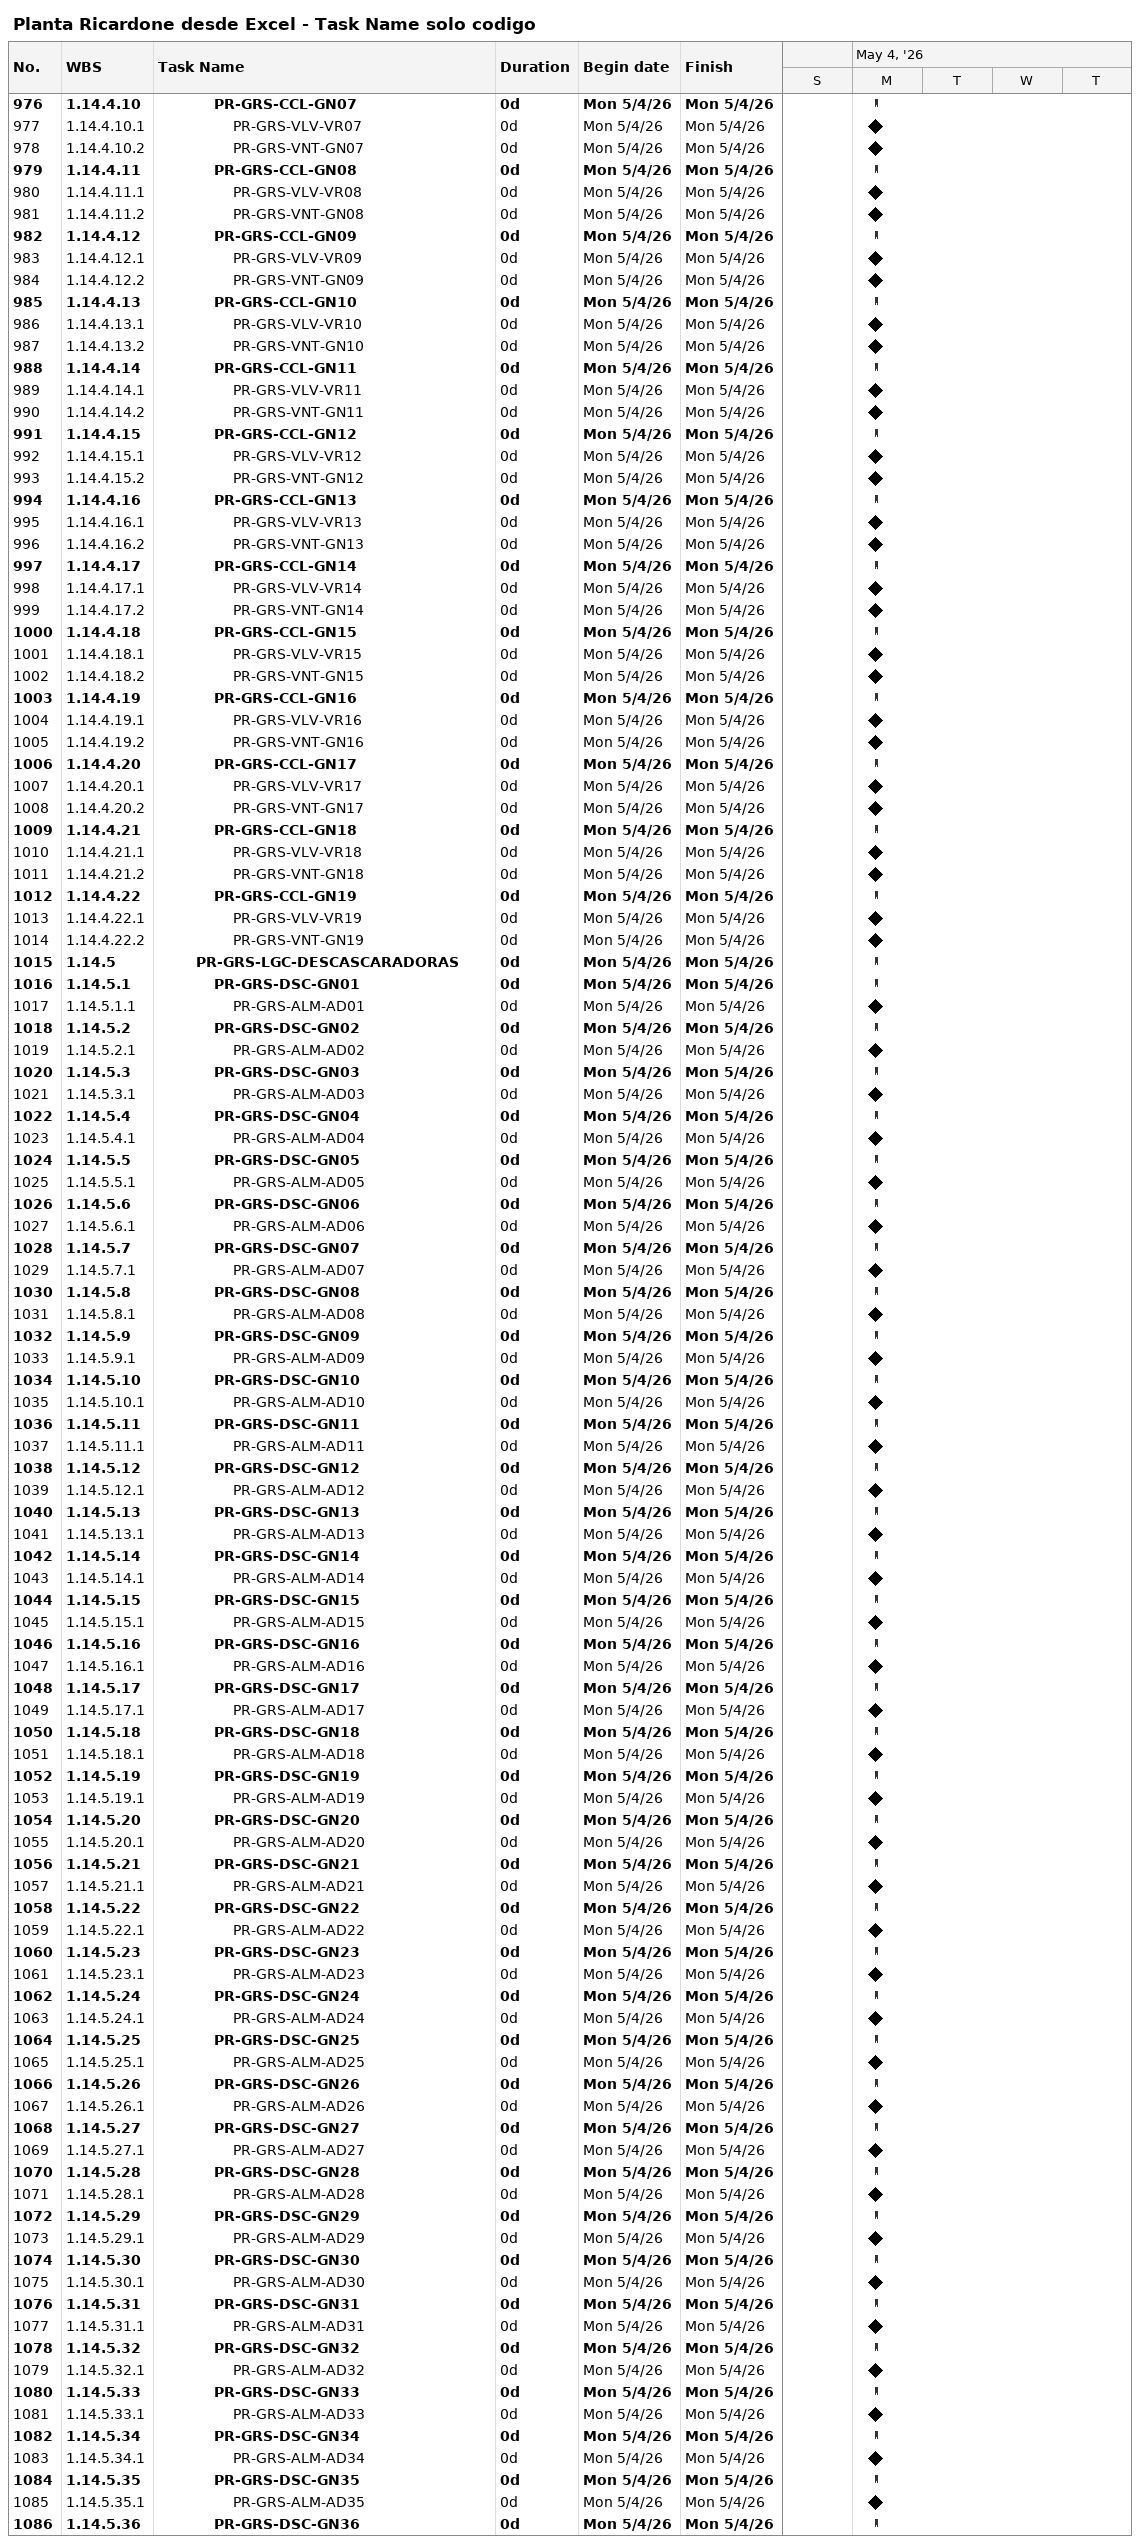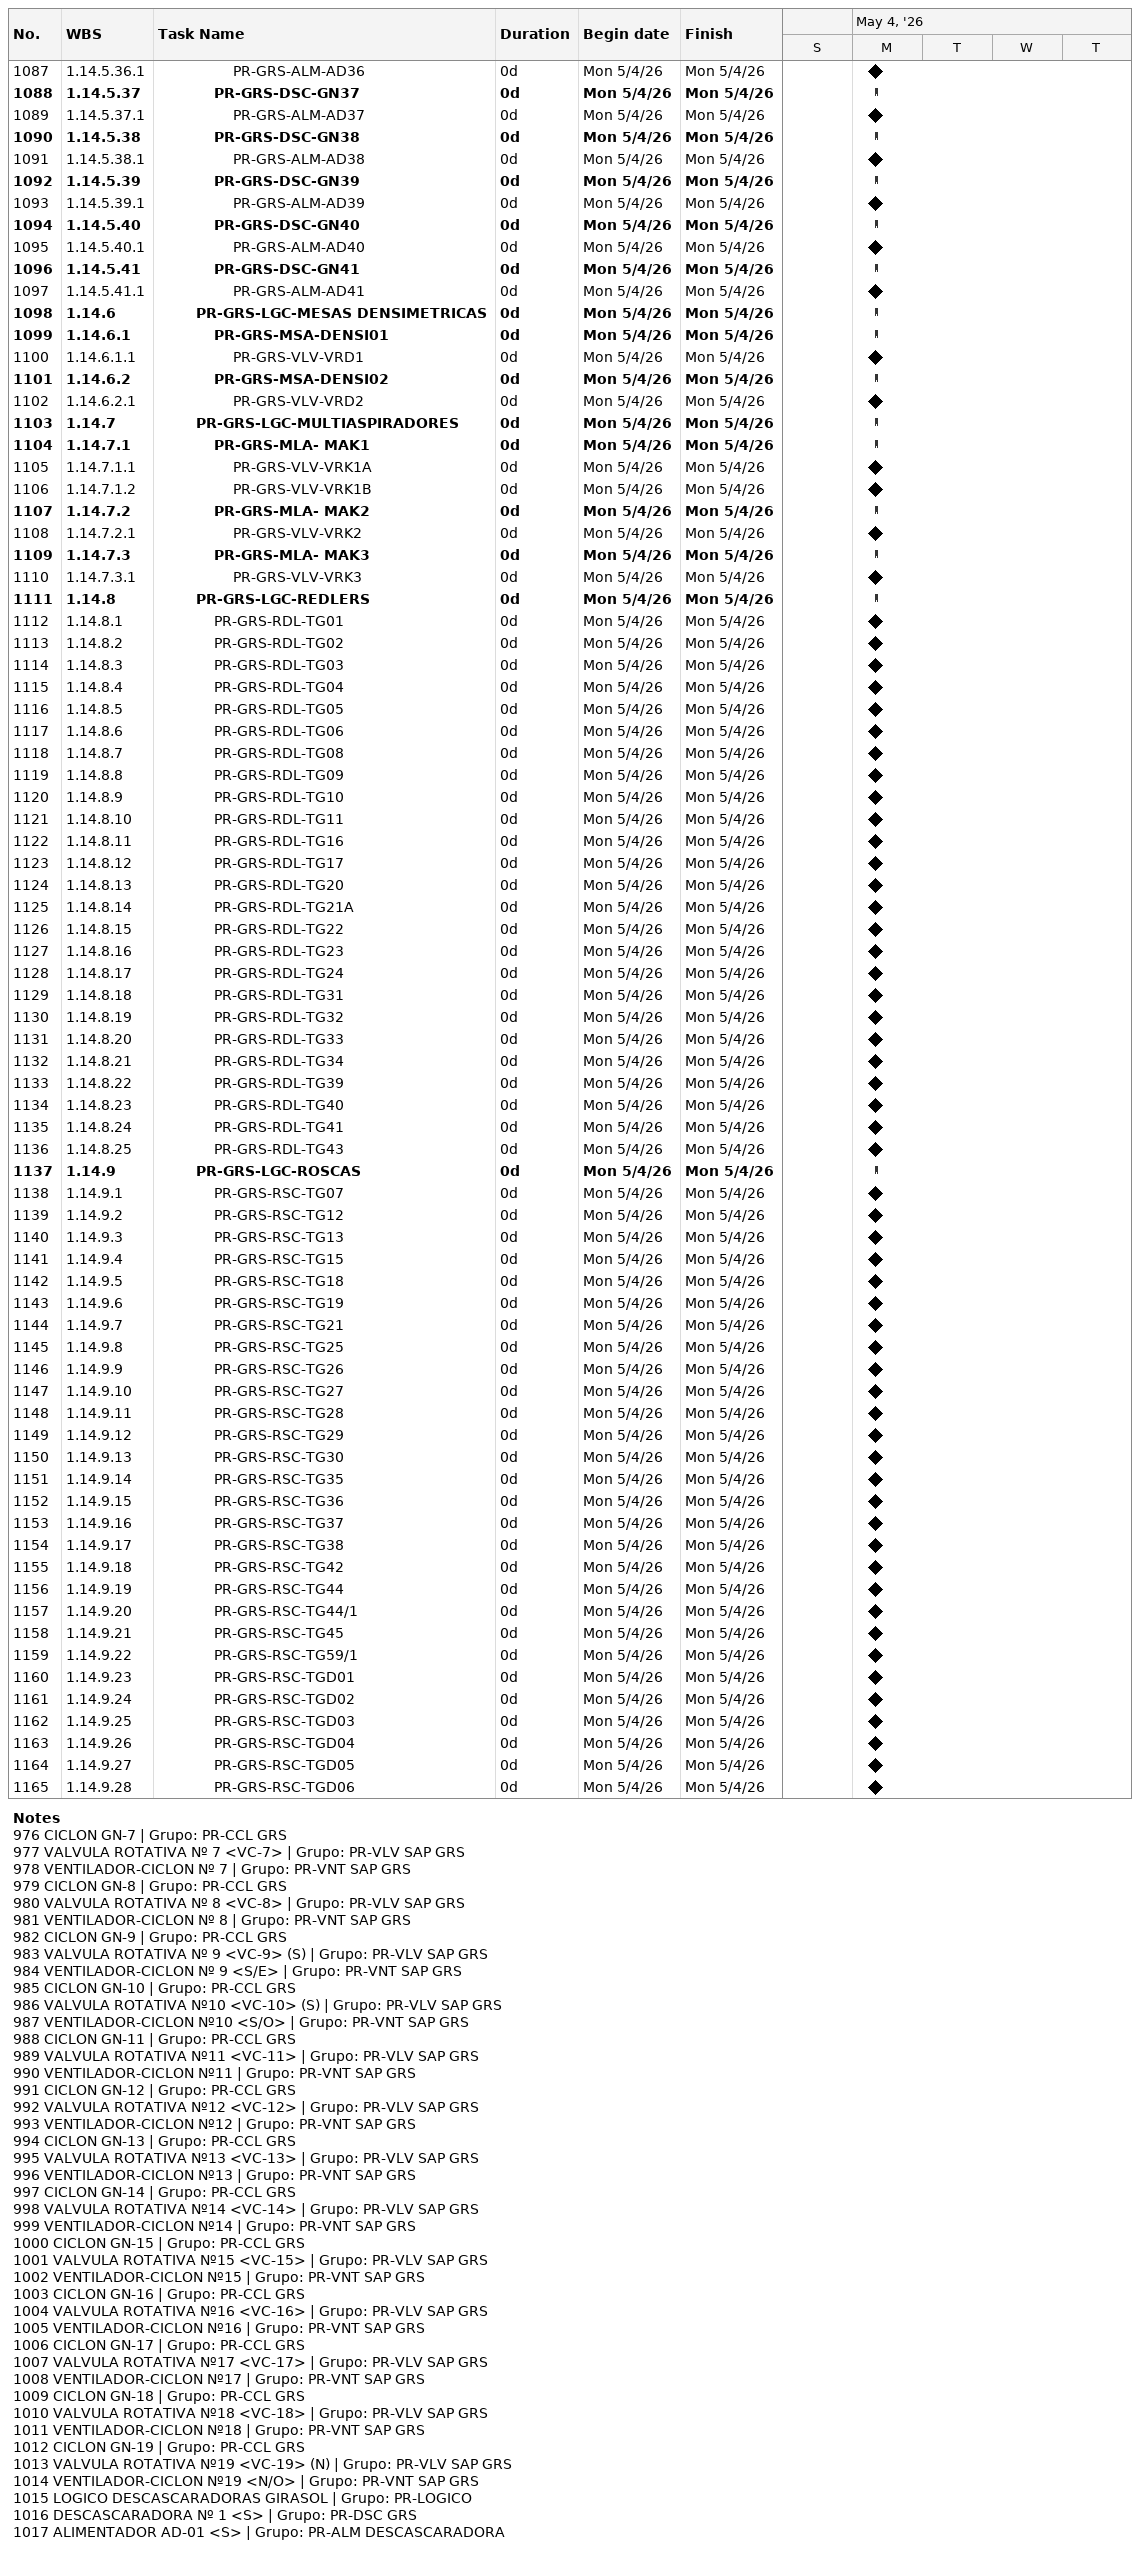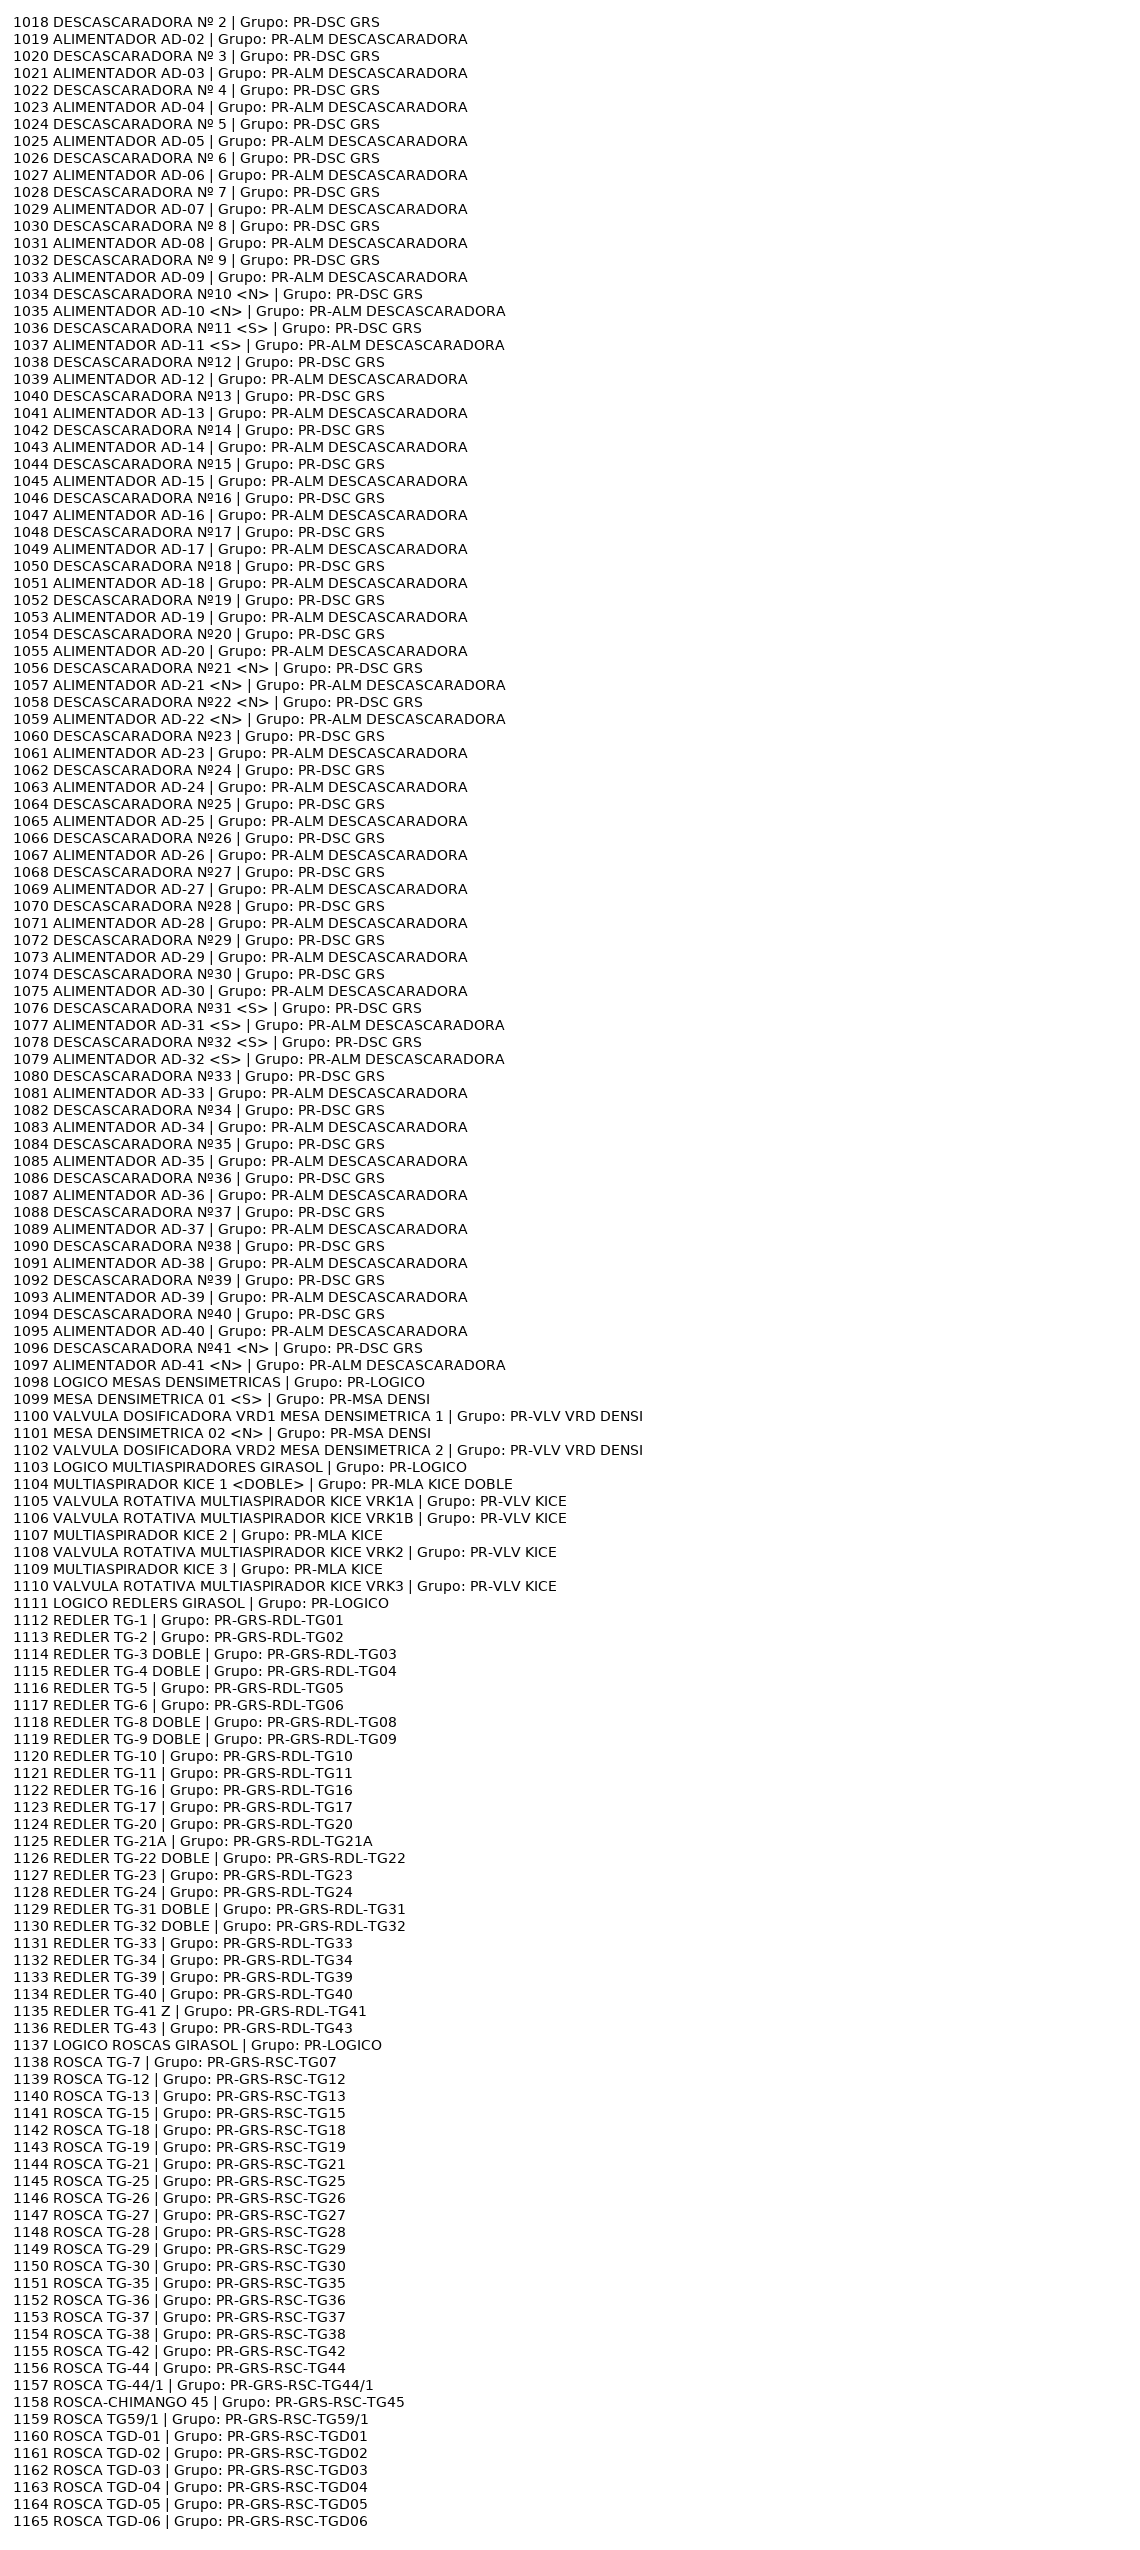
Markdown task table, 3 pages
Planta Ricardone desde Excel - Task Name solo codigo

| ID | WBS | Task | Duration | Start | Finish |
|---|---|---|---|---|---|
| 976 | 1.14.4.10 | **PR-GRS-CCL-GN07** | 0d | 2026-05-04 | 2026-05-04 |
| 977 | 1.14.4.10.1 | PR-GRS-VLV-VR07 | 0d | 2026-05-04 | 2026-05-04 |
| 978 | 1.14.4.10.2 | PR-GRS-VNT-GN07 | 0d | 2026-05-04 | 2026-05-04 |
| 979 | 1.14.4.11 | **PR-GRS-CCL-GN08** | 0d | 2026-05-04 | 2026-05-04 |
| 980 | 1.14.4.11.1 | PR-GRS-VLV-VR08 | 0d | 2026-05-04 | 2026-05-04 |
| 981 | 1.14.4.11.2 | PR-GRS-VNT-GN08 | 0d | 2026-05-04 | 2026-05-04 |
| 982 | 1.14.4.12 | **PR-GRS-CCL-GN09** | 0d | 2026-05-04 | 2026-05-04 |
| 983 | 1.14.4.12.1 | PR-GRS-VLV-VR09 | 0d | 2026-05-04 | 2026-05-04 |
| 984 | 1.14.4.12.2 | PR-GRS-VNT-GN09 | 0d | 2026-05-04 | 2026-05-04 |
| 985 | 1.14.4.13 | **PR-GRS-CCL-GN10** | 0d | 2026-05-04 | 2026-05-04 |
| 986 | 1.14.4.13.1 | PR-GRS-VLV-VR10 | 0d | 2026-05-04 | 2026-05-04 |
| 987 | 1.14.4.13.2 | PR-GRS-VNT-GN10 | 0d | 2026-05-04 | 2026-05-04 |
| 988 | 1.14.4.14 | **PR-GRS-CCL-GN11** | 0d | 2026-05-04 | 2026-05-04 |
| 989 | 1.14.4.14.1 | PR-GRS-VLV-VR11 | 0d | 2026-05-04 | 2026-05-04 |
| 990 | 1.14.4.14.2 | PR-GRS-VNT-GN11 | 0d | 2026-05-04 | 2026-05-04 |
| 991 | 1.14.4.15 | **PR-GRS-CCL-GN12** | 0d | 2026-05-04 | 2026-05-04 |
| 992 | 1.14.4.15.1 | PR-GRS-VLV-VR12 | 0d | 2026-05-04 | 2026-05-04 |
| 993 | 1.14.4.15.2 | PR-GRS-VNT-GN12 | 0d | 2026-05-04 | 2026-05-04 |
| 994 | 1.14.4.16 | **PR-GRS-CCL-GN13** | 0d | 2026-05-04 | 2026-05-04 |
| 995 | 1.14.4.16.1 | PR-GRS-VLV-VR13 | 0d | 2026-05-04 | 2026-05-04 |
| 996 | 1.14.4.16.2 | PR-GRS-VNT-GN13 | 0d | 2026-05-04 | 2026-05-04 |
| 997 | 1.14.4.17 | **PR-GRS-CCL-GN14** | 0d | 2026-05-04 | 2026-05-04 |
| 998 | 1.14.4.17.1 | PR-GRS-VLV-VR14 | 0d | 2026-05-04 | 2026-05-04 |
| 999 | 1.14.4.17.2 | PR-GRS-VNT-GN14 | 0d | 2026-05-04 | 2026-05-04 |
| 1000 | 1.14.4.18 | **PR-GRS-CCL-GN15** | 0d | 2026-05-04 | 2026-05-04 |
| 1001 | 1.14.4.18.1 | PR-GRS-VLV-VR15 | 0d | 2026-05-04 | 2026-05-04 |
| 1002 | 1.14.4.18.2 | PR-GRS-VNT-GN15 | 0d | 2026-05-04 | 2026-05-04 |
| 1003 | 1.14.4.19 | **PR-GRS-CCL-GN16** | 0d | 2026-05-04 | 2026-05-04 |
| 1004 | 1.14.4.19.1 | PR-GRS-VLV-VR16 | 0d | 2026-05-04 | 2026-05-04 |
| 1005 | 1.14.4.19.2 | PR-GRS-VNT-GN16 | 0d | 2026-05-04 | 2026-05-04 |
| 1006 | 1.14.4.20 | **PR-GRS-CCL-GN17** | 0d | 2026-05-04 | 2026-05-04 |
| 1007 | 1.14.4.20.1 | PR-GRS-VLV-VR17 | 0d | 2026-05-04 | 2026-05-04 |
| 1008 | 1.14.4.20.2 | PR-GRS-VNT-GN17 | 0d | 2026-05-04 | 2026-05-04 |
| 1009 | 1.14.4.21 | **PR-GRS-CCL-GN18** | 0d | 2026-05-04 | 2026-05-04 |
| 1010 | 1.14.4.21.1 | PR-GRS-VLV-VR18 | 0d | 2026-05-04 | 2026-05-04 |
| 1011 | 1.14.4.21.2 | PR-GRS-VNT-GN18 | 0d | 2026-05-04 | 2026-05-04 |
| 1012 | 1.14.4.22 | **PR-GRS-CCL-GN19** | 0d | 2026-05-04 | 2026-05-04 |
| 1013 | 1.14.4.22.1 | PR-GRS-VLV-VR19 | 0d | 2026-05-04 | 2026-05-04 |
| 1014 | 1.14.4.22.2 | PR-GRS-VNT-GN19 | 0d | 2026-05-04 | 2026-05-04 |
| 1015 | 1.14.5 | **PR-GRS-LGC-DESCASCARADORAS** | 0d | 2026-05-04 | 2026-05-04 |
| 1016 | 1.14.5.1 | **PR-GRS-DSC-GN01** | 0d | 2026-05-04 | 2026-05-04 |
| 1017 | 1.14.5.1.1 | PR-GRS-ALM-AD01 | 0d | 2026-05-04 | 2026-05-04 |
| 1018 | 1.14.5.2 | **PR-GRS-DSC-GN02** | 0d | 2026-05-04 | 2026-05-04 |
| 1019 | 1.14.5.2.1 | PR-GRS-ALM-AD02 | 0d | 2026-05-04 | 2026-05-04 |
| 1020 | 1.14.5.3 | **PR-GRS-DSC-GN03** | 0d | 2026-05-04 | 2026-05-04 |
| 1021 | 1.14.5.3.1 | PR-GRS-ALM-AD03 | 0d | 2026-05-04 | 2026-05-04 |
| 1022 | 1.14.5.4 | **PR-GRS-DSC-GN04** | 0d | 2026-05-04 | 2026-05-04 |
| 1023 | 1.14.5.4.1 | PR-GRS-ALM-AD04 | 0d | 2026-05-04 | 2026-05-04 |
| 1024 | 1.14.5.5 | **PR-GRS-DSC-GN05** | 0d | 2026-05-04 | 2026-05-04 |
| 1025 | 1.14.5.5.1 | PR-GRS-ALM-AD05 | 0d | 2026-05-04 | 2026-05-04 |
| 1026 | 1.14.5.6 | **PR-GRS-DSC-GN06** | 0d | 2026-05-04 | 2026-05-04 |
| 1027 | 1.14.5.6.1 | PR-GRS-ALM-AD06 | 0d | 2026-05-04 | 2026-05-04 |
| 1028 | 1.14.5.7 | **PR-GRS-DSC-GN07** | 0d | 2026-05-04 | 2026-05-04 |
| 1029 | 1.14.5.7.1 | PR-GRS-ALM-AD07 | 0d | 2026-05-04 | 2026-05-04 |
| 1030 | 1.14.5.8 | **PR-GRS-DSC-GN08** | 0d | 2026-05-04 | 2026-05-04 |
| 1031 | 1.14.5.8.1 | PR-GRS-ALM-AD08 | 0d | 2026-05-04 | 2026-05-04 |
| 1032 | 1.14.5.9 | **PR-GRS-DSC-GN09** | 0d | 2026-05-04 | 2026-05-04 |
| 1033 | 1.14.5.9.1 | PR-GRS-ALM-AD09 | 0d | 2026-05-04 | 2026-05-04 |
| 1034 | 1.14.5.10 | **PR-GRS-DSC-GN10** | 0d | 2026-05-04 | 2026-05-04 |
| 1035 | 1.14.5.10.1 | PR-GRS-ALM-AD10 | 0d | 2026-05-04 | 2026-05-04 |
| 1036 | 1.14.5.11 | **PR-GRS-DSC-GN11** | 0d | 2026-05-04 | 2026-05-04 |
| 1037 | 1.14.5.11.1 | PR-GRS-ALM-AD11 | 0d | 2026-05-04 | 2026-05-04 |
| 1038 | 1.14.5.12 | **PR-GRS-DSC-GN12** | 0d | 2026-05-04 | 2026-05-04 |
| 1039 | 1.14.5.12.1 | PR-GRS-ALM-AD12 | 0d | 2026-05-04 | 2026-05-04 |
| 1040 | 1.14.5.13 | **PR-GRS-DSC-GN13** | 0d | 2026-05-04 | 2026-05-04 |
| 1041 | 1.14.5.13.1 | PR-GRS-ALM-AD13 | 0d | 2026-05-04 | 2026-05-04 |
| 1042 | 1.14.5.14 | **PR-GRS-DSC-GN14** | 0d | 2026-05-04 | 2026-05-04 |
| 1043 | 1.14.5.14.1 | PR-GRS-ALM-AD14 | 0d | 2026-05-04 | 2026-05-04 |
| 1044 | 1.14.5.15 | **PR-GRS-DSC-GN15** | 0d | 2026-05-04 | 2026-05-04 |
| 1045 | 1.14.5.15.1 | PR-GRS-ALM-AD15 | 0d | 2026-05-04 | 2026-05-04 |
| 1046 | 1.14.5.16 | **PR-GRS-DSC-GN16** | 0d | 2026-05-04 | 2026-05-04 |
| 1047 | 1.14.5.16.1 | PR-GRS-ALM-AD16 | 0d | 2026-05-04 | 2026-05-04 |
| 1048 | 1.14.5.17 | **PR-GRS-DSC-GN17** | 0d | 2026-05-04 | 2026-05-04 |
| 1049 | 1.14.5.17.1 | PR-GRS-ALM-AD17 | 0d | 2026-05-04 | 2026-05-04 |
| 1050 | 1.14.5.18 | **PR-GRS-DSC-GN18** | 0d | 2026-05-04 | 2026-05-04 |
| 1051 | 1.14.5.18.1 | PR-GRS-ALM-AD18 | 0d | 2026-05-04 | 2026-05-04 |
| 1052 | 1.14.5.19 | **PR-GRS-DSC-GN19** | 0d | 2026-05-04 | 2026-05-04 |
| 1053 | 1.14.5.19.1 | PR-GRS-ALM-AD19 | 0d | 2026-05-04 | 2026-05-04 |
| 1054 | 1.14.5.20 | **PR-GRS-DSC-GN20** | 0d | 2026-05-04 | 2026-05-04 |
| 1055 | 1.14.5.20.1 | PR-GRS-ALM-AD20 | 0d | 2026-05-04 | 2026-05-04 |
| 1056 | 1.14.5.21 | **PR-GRS-DSC-GN21** | 0d | 2026-05-04 | 2026-05-04 |
| 1057 | 1.14.5.21.1 | PR-GRS-ALM-AD21 | 0d | 2026-05-04 | 2026-05-04 |
| 1058 | 1.14.5.22 | **PR-GRS-DSC-GN22** | 0d | 2026-05-04 | 2026-05-04 |
| 1059 | 1.14.5.22.1 | PR-GRS-ALM-AD22 | 0d | 2026-05-04 | 2026-05-04 |
| 1060 | 1.14.5.23 | **PR-GRS-DSC-GN23** | 0d | 2026-05-04 | 2026-05-04 |
| 1061 | 1.14.5.23.1 | PR-GRS-ALM-AD23 | 0d | 2026-05-04 | 2026-05-04 |
| 1062 | 1.14.5.24 | **PR-GRS-DSC-GN24** | 0d | 2026-05-04 | 2026-05-04 |
| 1063 | 1.14.5.24.1 | PR-GRS-ALM-AD24 | 0d | 2026-05-04 | 2026-05-04 |
| 1064 | 1.14.5.25 | **PR-GRS-DSC-GN25** | 0d | 2026-05-04 | 2026-05-04 |
| 1065 | 1.14.5.25.1 | PR-GRS-ALM-AD25 | 0d | 2026-05-04 | 2026-05-04 |
| 1066 | 1.14.5.26 | **PR-GRS-DSC-GN26** | 0d | 2026-05-04 | 2026-05-04 |
| 1067 | 1.14.5.26.1 | PR-GRS-ALM-AD26 | 0d | 2026-05-04 | 2026-05-04 |
| 1068 | 1.14.5.27 | **PR-GRS-DSC-GN27** | 0d | 2026-05-04 | 2026-05-04 |
| 1069 | 1.14.5.27.1 | PR-GRS-ALM-AD27 | 0d | 2026-05-04 | 2026-05-04 |
| 1070 | 1.14.5.28 | **PR-GRS-DSC-GN28** | 0d | 2026-05-04 | 2026-05-04 |
| 1071 | 1.14.5.28.1 | PR-GRS-ALM-AD28 | 0d | 2026-05-04 | 2026-05-04 |
| 1072 | 1.14.5.29 | **PR-GRS-DSC-GN29** | 0d | 2026-05-04 | 2026-05-04 |
| 1073 | 1.14.5.29.1 | PR-GRS-ALM-AD29 | 0d | 2026-05-04 | 2026-05-04 |
| 1074 | 1.14.5.30 | **PR-GRS-DSC-GN30** | 0d | 2026-05-04 | 2026-05-04 |
| 1075 | 1.14.5.30.1 | PR-GRS-ALM-AD30 | 0d | 2026-05-04 | 2026-05-04 |
| 1076 | 1.14.5.31 | **PR-GRS-DSC-GN31** | 0d | 2026-05-04 | 2026-05-04 |
| 1077 | 1.14.5.31.1 | PR-GRS-ALM-AD31 | 0d | 2026-05-04 | 2026-05-04 |
| 1078 | 1.14.5.32 | **PR-GRS-DSC-GN32** | 0d | 2026-05-04 | 2026-05-04 |
| 1079 | 1.14.5.32.1 | PR-GRS-ALM-AD32 | 0d | 2026-05-04 | 2026-05-04 |
| 1080 | 1.14.5.33 | **PR-GRS-DSC-GN33** | 0d | 2026-05-04 | 2026-05-04 |
| 1081 | 1.14.5.33.1 | PR-GRS-ALM-AD33 | 0d | 2026-05-04 | 2026-05-04 |
| 1082 | 1.14.5.34 | **PR-GRS-DSC-GN34** | 0d | 2026-05-04 | 2026-05-04 |
| 1083 | 1.14.5.34.1 | PR-GRS-ALM-AD34 | 0d | 2026-05-04 | 2026-05-04 |
| 1084 | 1.14.5.35 | **PR-GRS-DSC-GN35** | 0d | 2026-05-04 | 2026-05-04 |
| 1085 | 1.14.5.35.1 | PR-GRS-ALM-AD35 | 0d | 2026-05-04 | 2026-05-04 |
| 1086 | 1.14.5.36 | **PR-GRS-DSC-GN36** | 0d | 2026-05-04 | 2026-05-04 |
| 1087 | 1.14.5.36.1 | PR-GRS-ALM-AD36 | 0d | 2026-05-04 | 2026-05-04 |
| 1088 | 1.14.5.37 | **PR-GRS-DSC-GN37** | 0d | 2026-05-04 | 2026-05-04 |
| 1089 | 1.14.5.37.1 | PR-GRS-ALM-AD37 | 0d | 2026-05-04 | 2026-05-04 |
| 1090 | 1.14.5.38 | **PR-GRS-DSC-GN38** | 0d | 2026-05-04 | 2026-05-04 |
| 1091 | 1.14.5.38.1 | PR-GRS-ALM-AD38 | 0d | 2026-05-04 | 2026-05-04 |
| 1092 | 1.14.5.39 | **PR-GRS-DSC-GN39** | 0d | 2026-05-04 | 2026-05-04 |
| 1093 | 1.14.5.39.1 | PR-GRS-ALM-AD39 | 0d | 2026-05-04 | 2026-05-04 |
| 1094 | 1.14.5.40 | **PR-GRS-DSC-GN40** | 0d | 2026-05-04 | 2026-05-04 |
| 1095 | 1.14.5.40.1 | PR-GRS-ALM-AD40 | 0d | 2026-05-04 | 2026-05-04 |
| 1096 | 1.14.5.41 | **PR-GRS-DSC-GN41** | 0d | 2026-05-04 | 2026-05-04 |
| 1097 | 1.14.5.41.1 | PR-GRS-ALM-AD41 | 0d | 2026-05-04 | 2026-05-04 |
| 1098 | 1.14.6 | **PR-GRS-LGC-MESAS DENSIMETRICAS** | 0d | 2026-05-04 | 2026-05-04 |
| 1099 | 1.14.6.1 | **PR-GRS-MSA-DENSI01** | 0d | 2026-05-04 | 2026-05-04 |
| 1100 | 1.14.6.1.1 | PR-GRS-VLV-VRD1 | 0d | 2026-05-04 | 2026-05-04 |
| 1101 | 1.14.6.2 | **PR-GRS-MSA-DENSI02** | 0d | 2026-05-04 | 2026-05-04 |
| 1102 | 1.14.6.2.1 | PR-GRS-VLV-VRD2 | 0d | 2026-05-04 | 2026-05-04 |
| 1103 | 1.14.7 | **PR-GRS-LGC-MULTIASPIRADORES** | 0d | 2026-05-04 | 2026-05-04 |
| 1104 | 1.14.7.1 | **PR-GRS-MLA- MAK1** | 0d | 2026-05-04 | 2026-05-04 |
| 1105 | 1.14.7.1.1 | PR-GRS-VLV-VRK1A | 0d | 2026-05-04 | 2026-05-04 |
| 1106 | 1.14.7.1.2 | PR-GRS-VLV-VRK1B | 0d | 2026-05-04 | 2026-05-04 |
| 1107 | 1.14.7.2 | **PR-GRS-MLA- MAK2** | 0d | 2026-05-04 | 2026-05-04 |
| 1108 | 1.14.7.2.1 | PR-GRS-VLV-VRK2 | 0d | 2026-05-04 | 2026-05-04 |
| 1109 | 1.14.7.3 | **PR-GRS-MLA- MAK3** | 0d | 2026-05-04 | 2026-05-04 |
| 1110 | 1.14.7.3.1 | PR-GRS-VLV-VRK3 | 0d | 2026-05-04 | 2026-05-04 |
| 1111 | 1.14.8 | **PR-GRS-LGC-REDLERS** | 0d | 2026-05-04 | 2026-05-04 |
| 1112 | 1.14.8.1 | PR-GRS-RDL-TG01 | 0d | 2026-05-04 | 2026-05-04 |
| 1113 | 1.14.8.2 | PR-GRS-RDL-TG02 | 0d | 2026-05-04 | 2026-05-04 |
| 1114 | 1.14.8.3 | PR-GRS-RDL-TG03 | 0d | 2026-05-04 | 2026-05-04 |
| 1115 | 1.14.8.4 | PR-GRS-RDL-TG04 | 0d | 2026-05-04 | 2026-05-04 |
| 1116 | 1.14.8.5 | PR-GRS-RDL-TG05 | 0d | 2026-05-04 | 2026-05-04 |
| 1117 | 1.14.8.6 | PR-GRS-RDL-TG06 | 0d | 2026-05-04 | 2026-05-04 |
| 1118 | 1.14.8.7 | PR-GRS-RDL-TG08 | 0d | 2026-05-04 | 2026-05-04 |
| 1119 | 1.14.8.8 | PR-GRS-RDL-TG09 | 0d | 2026-05-04 | 2026-05-04 |
| 1120 | 1.14.8.9 | PR-GRS-RDL-TG10 | 0d | 2026-05-04 | 2026-05-04 |
| 1121 | 1.14.8.10 | PR-GRS-RDL-TG11 | 0d | 2026-05-04 | 2026-05-04 |
| 1122 | 1.14.8.11 | PR-GRS-RDL-TG16 | 0d | 2026-05-04 | 2026-05-04 |
| 1123 | 1.14.8.12 | PR-GRS-RDL-TG17 | 0d | 2026-05-04 | 2026-05-04 |
| 1124 | 1.14.8.13 | PR-GRS-RDL-TG20 | 0d | 2026-05-04 | 2026-05-04 |
| 1125 | 1.14.8.14 | PR-GRS-RDL-TG21A | 0d | 2026-05-04 | 2026-05-04 |
| 1126 | 1.14.8.15 | PR-GRS-RDL-TG22 | 0d | 2026-05-04 | 2026-05-04 |
| 1127 | 1.14.8.16 | PR-GRS-RDL-TG23 | 0d | 2026-05-04 | 2026-05-04 |
| 1128 | 1.14.8.17 | PR-GRS-RDL-TG24 | 0d | 2026-05-04 | 2026-05-04 |
| 1129 | 1.14.8.18 | PR-GRS-RDL-TG31 | 0d | 2026-05-04 | 2026-05-04 |
| 1130 | 1.14.8.19 | PR-GRS-RDL-TG32 | 0d | 2026-05-04 | 2026-05-04 |
| 1131 | 1.14.8.20 | PR-GRS-RDL-TG33 | 0d | 2026-05-04 | 2026-05-04 |
| 1132 | 1.14.8.21 | PR-GRS-RDL-TG34 | 0d | 2026-05-04 | 2026-05-04 |
| 1133 | 1.14.8.22 | PR-GRS-RDL-TG39 | 0d | 2026-05-04 | 2026-05-04 |
| 1134 | 1.14.8.23 | PR-GRS-RDL-TG40 | 0d | 2026-05-04 | 2026-05-04 |
| 1135 | 1.14.8.24 | PR-GRS-RDL-TG41 | 0d | 2026-05-04 | 2026-05-04 |
| 1136 | 1.14.8.25 | PR-GRS-RDL-TG43 | 0d | 2026-05-04 | 2026-05-04 |
| 1137 | 1.14.9 | **PR-GRS-LGC-ROSCAS** | 0d | 2026-05-04 | 2026-05-04 |
| 1138 | 1.14.9.1 | PR-GRS-RSC-TG07 | 0d | 2026-05-04 | 2026-05-04 |
| 1139 | 1.14.9.2 | PR-GRS-RSC-TG12 | 0d | 2026-05-04 | 2026-05-04 |
| 1140 | 1.14.9.3 | PR-GRS-RSC-TG13 | 0d | 2026-05-04 | 2026-05-04 |
| 1141 | 1.14.9.4 | PR-GRS-RSC-TG15 | 0d | 2026-05-04 | 2026-05-04 |
| 1142 | 1.14.9.5 | PR-GRS-RSC-TG18 | 0d | 2026-05-04 | 2026-05-04 |
| 1143 | 1.14.9.6 | PR-GRS-RSC-TG19 | 0d | 2026-05-04 | 2026-05-04 |
| 1144 | 1.14.9.7 | PR-GRS-RSC-TG21 | 0d | 2026-05-04 | 2026-05-04 |
| 1145 | 1.14.9.8 | PR-GRS-RSC-TG25 | 0d | 2026-05-04 | 2026-05-04 |
| 1146 | 1.14.9.9 | PR-GRS-RSC-TG26 | 0d | 2026-05-04 | 2026-05-04 |
| 1147 | 1.14.9.10 | PR-GRS-RSC-TG27 | 0d | 2026-05-04 | 2026-05-04 |
| 1148 | 1.14.9.11 | PR-GRS-RSC-TG28 | 0d | 2026-05-04 | 2026-05-04 |
| 1149 | 1.14.9.12 | PR-GRS-RSC-TG29 | 0d | 2026-05-04 | 2026-05-04 |
| 1150 | 1.14.9.13 | PR-GRS-RSC-TG30 | 0d | 2026-05-04 | 2026-05-04 |
| 1151 | 1.14.9.14 | PR-GRS-RSC-TG35 | 0d | 2026-05-04 | 2026-05-04 |
| 1152 | 1.14.9.15 | PR-GRS-RSC-TG36 | 0d | 2026-05-04 | 2026-05-04 |
| 1153 | 1.14.9.16 | PR-GRS-RSC-TG37 | 0d | 2026-05-04 | 2026-05-04 |
| 1154 | 1.14.9.17 | PR-GRS-RSC-TG38 | 0d | 2026-05-04 | 2026-05-04 |
| 1155 | 1.14.9.18 | PR-GRS-RSC-TG42 | 0d | 2026-05-04 | 2026-05-04 |
| 1156 | 1.14.9.19 | PR-GRS-RSC-TG44 | 0d | 2026-05-04 | 2026-05-04 |
| 1157 | 1.14.9.20 | PR-GRS-RSC-TG44/1 | 0d | 2026-05-04 | 2026-05-04 |
| 1158 | 1.14.9.21 | PR-GRS-RSC-TG45 | 0d | 2026-05-04 | 2026-05-04 |
| 1159 | 1.14.9.22 | PR-GRS-RSC-TG59/1 | 0d | 2026-05-04 | 2026-05-04 |
| 1160 | 1.14.9.23 | PR-GRS-RSC-TGD01 | 0d | 2026-05-04 | 2026-05-04 |
| 1161 | 1.14.9.24 | PR-GRS-RSC-TGD02 | 0d | 2026-05-04 | 2026-05-04 |
| 1162 | 1.14.9.25 | PR-GRS-RSC-TGD03 | 0d | 2026-05-04 | 2026-05-04 |
| 1163 | 1.14.9.26 | PR-GRS-RSC-TGD04 | 0d | 2026-05-04 | 2026-05-04 |
| 1164 | 1.14.9.27 | PR-GRS-RSC-TGD05 | 0d | 2026-05-04 | 2026-05-04 |
| 1165 | 1.14.9.28 | PR-GRS-RSC-TGD06 | 0d | 2026-05-04 | 2026-05-04 |

Notes
- 976: CICLON GN-7 | Grupo: PR-CCL GRS
- 977: VALVULA ROTATIVA Nº 7 <VC-7> | Grupo: PR-VLV SAP GRS
- 978: VENTILADOR-CICLON Nº 7 | Grupo: PR-VNT SAP GRS
- 979: CICLON GN-8 | Grupo: PR-CCL GRS
- 980: VALVULA ROTATIVA Nº 8 <VC-8> | Grupo: PR-VLV SAP GRS
- 981: VENTILADOR-CICLON Nº 8 | Grupo: PR-VNT SAP GRS
- 982: CICLON GN-9 | Grupo: PR-CCL GRS
- 983: VALVULA ROTATIVA Nº 9 <VC-9> (S) | Grupo: PR-VLV SAP GRS
- 984: VENTILADOR-CICLON Nº 9 <S/E> | Grupo: PR-VNT SAP GRS
- 985: CICLON GN-10 | Grupo: PR-CCL GRS
- 986: VALVULA ROTATIVA Nº10 <VC-10> (S) | Grupo: PR-VLV SAP GRS
- 987: VENTILADOR-CICLON Nº10 <S/O> | Grupo: PR-VNT SAP GRS
- 988: CICLON GN-11 | Grupo: PR-CCL GRS
- 989: VALVULA ROTATIVA Nº11 <VC-11> | Grupo: PR-VLV SAP GRS
- 990: VENTILADOR-CICLON Nº11 | Grupo: PR-VNT SAP GRS
- 991: CICLON GN-12 | Grupo: PR-CCL GRS
- 992: VALVULA ROTATIVA Nº12 <VC-12> | Grupo: PR-VLV SAP GRS
- 993: VENTILADOR-CICLON Nº12 | Grupo: PR-VNT SAP GRS
- 994: CICLON GN-13 | Grupo: PR-CCL GRS
- 995: VALVULA ROTATIVA Nº13 <VC-13> | Grupo: PR-VLV SAP GRS
- 996: VENTILADOR-CICLON Nº13 | Grupo: PR-VNT SAP GRS
- 997: CICLON GN-14 | Grupo: PR-CCL GRS
- 998: VALVULA ROTATIVA Nº14 <VC-14> | Grupo: PR-VLV SAP GRS
- 999: VENTILADOR-CICLON Nº14 | Grupo: PR-VNT SAP GRS
- 1000: CICLON GN-15 | Grupo: PR-CCL GRS
- 1001: VALVULA ROTATIVA Nº15 <VC-15> | Grupo: PR-VLV SAP GRS
- 1002: VENTILADOR-CICLON Nº15 | Grupo: PR-VNT SAP GRS
- 1003: CICLON GN-16 | Grupo: PR-CCL GRS
- 1004: VALVULA ROTATIVA Nº16 <VC-16> | Grupo: PR-VLV SAP GRS
- 1005: VENTILADOR-CICLON Nº16 | Grupo: PR-VNT SAP GRS
- 1006: CICLON GN-17 | Grupo: PR-CCL GRS
- 1007: VALVULA ROTATIVA Nº17 <VC-17> | Grupo: PR-VLV SAP GRS
- 1008: VENTILADOR-CICLON Nº17 | Grupo: PR-VNT SAP GRS
- 1009: CICLON GN-18 | Grupo: PR-CCL GRS
- 1010: VALVULA ROTATIVA Nº18 <VC-18> | Grupo: PR-VLV SAP GRS
- 1011: VENTILADOR-CICLON Nº18 | Grupo: PR-VNT SAP GRS
- 1012: CICLON GN-19 | Grupo: PR-CCL GRS
- 1013: VALVULA ROTATIVA Nº19 <VC-19> (N) | Grupo: PR-VLV SAP GRS
- 1014: VENTILADOR-CICLON Nº19 <N/O> | Grupo: PR-VNT SAP GRS
- 1015: LOGICO DESCASCARADORAS GIRASOL | Grupo: PR-LOGICO
- 1016: DESCASCARADORA Nº 1 <S> | Grupo: PR-DSC GRS
- 1017: ALIMENTADOR AD-01 <S> | Grupo: PR-ALM DESCASCARADORA
- 1018: DESCASCARADORA Nº 2 | Grupo: PR-DSC GRS
- 1019: ALIMENTADOR AD-02 | Grupo: PR-ALM DESCASCARADORA
- 1020: DESCASCARADORA Nº 3 | Grupo: PR-DSC GRS
- 1021: ALIMENTADOR AD-03 | Grupo: PR-ALM DESCASCARADORA
- 1022: DESCASCARADORA Nº 4 | Grupo: PR-DSC GRS
- 1023: ALIMENTADOR AD-04 | Grupo: PR-ALM DESCASCARADORA
- 1024: DESCASCARADORA Nº 5 | Grupo: PR-DSC GRS
- 1025: ALIMENTADOR AD-05 | Grupo: PR-ALM DESCASCARADORA
- 1026: DESCASCARADORA Nº 6 | Grupo: PR-DSC GRS
- 1027: ALIMENTADOR AD-06 | Grupo: PR-ALM DESCASCARADORA
- 1028: DESCASCARADORA Nº 7 | Grupo: PR-DSC GRS
- 1029: ALIMENTADOR AD-07 | Grupo: PR-ALM DESCASCARADORA
- 1030: DESCASCARADORA Nº 8 | Grupo: PR-DSC GRS
- 1031: ALIMENTADOR AD-08 | Grupo: PR-ALM DESCASCARADORA
- 1032: DESCASCARADORA Nº 9 | Grupo: PR-DSC GRS
- 1033: ALIMENTADOR AD-09 | Grupo: PR-ALM DESCASCARADORA
- 1034: DESCASCARADORA Nº10 <N> | Grupo: PR-DSC GRS
- 1035: ALIMENTADOR AD-10 <N> | Grupo: PR-ALM DESCASCARADORA
- 1036: DESCASCARADORA Nº11 <S> | Grupo: PR-DSC GRS
- 1037: ALIMENTADOR AD-11 <S> | Grupo: PR-ALM DESCASCARADORA
- 1038: DESCASCARADORA Nº12 | Grupo: PR-DSC GRS
- 1039: ALIMENTADOR AD-12 | Grupo: PR-ALM DESCASCARADORA
- 1040: DESCASCARADORA Nº13 | Grupo: PR-DSC GRS
- 1041: ALIMENTADOR AD-13 | Grupo: PR-ALM DESCASCARADORA
- 1042: DESCASCARADORA Nº14 | Grupo: PR-DSC GRS
- 1043: ALIMENTADOR AD-14 | Grupo: PR-ALM DESCASCARADORA
- 1044: DESCASCARADORA Nº15 | Grupo: PR-DSC GRS
- 1045: ALIMENTADOR AD-15 | Grupo: PR-ALM DESCASCARADORA
- 1046: DESCASCARADORA Nº16 | Grupo: PR-DSC GRS
- 1047: ALIMENTADOR AD-16 | Grupo: PR-ALM DESCASCARADORA
- 1048: DESCASCARADORA Nº17 | Grupo: PR-DSC GRS
- 1049: ALIMENTADOR AD-17 | Grupo: PR-ALM DESCASCARADORA
- 1050: DESCASCARADORA Nº18 | Grupo: PR-DSC GRS
- 1051: ALIMENTADOR AD-18 | Grupo: PR-ALM DESCASCARADORA
- 1052: DESCASCARADORA Nº19 | Grupo: PR-DSC GRS
- 1053: ALIMENTADOR AD-19 | Grupo: PR-ALM DESCASCARADORA
- 1054: DESCASCARADORA Nº20 | Grupo: PR-DSC GRS
- 1055: ALIMENTADOR AD-20 | Grupo: PR-ALM DESCASCARADORA
- 1056: DESCASCARADORA Nº21 <N> | Grupo: PR-DSC GRS
- 1057: ALIMENTADOR AD-21 <N> | Grupo: PR-ALM DESCASCARADORA
- 1058: DESCASCARADORA Nº22 <N> | Grupo: PR-DSC GRS
- 1059: ALIMENTADOR AD-22 <N> | Grupo: PR-ALM DESCASCARADORA
- 1060: DESCASCARADORA Nº23 | Grupo: PR-DSC GRS
- 1061: ALIMENTADOR AD-23 | Grupo: PR-ALM DESCASCARADORA
- 1062: DESCASCARADORA Nº24 | Grupo: PR-DSC GRS
- 1063: ALIMENTADOR AD-24 | Grupo: PR-ALM DESCASCARADORA
- 1064: DESCASCARADORA Nº25 | Grupo: PR-DSC GRS
- 1065: ALIMENTADOR AD-25 | Grupo: PR-ALM DESCASCARADORA
- 1066: DESCASCARADORA Nº26 | Grupo: PR-DSC GRS
- 1067: ALIMENTADOR AD-26 | Grupo: PR-ALM DESCASCARADORA
- 1068: DESCASCARADORA Nº27 | Grupo: PR-DSC GRS
- 1069: ALIMENTADOR AD-27 | Grupo: PR-ALM DESCASCARADORA
- 1070: DESCASCARADORA Nº28 | Grupo: PR-DSC GRS
- 1071: ALIMENTADOR AD-28 | Grupo: PR-ALM DESCASCARADORA
- 1072: DESCASCARADORA Nº29 | Grupo: PR-DSC GRS
- 1073: ALIMENTADOR AD-29 | Grupo: PR-ALM DESCASCARADORA
- 1074: DESCASCARADORA Nº30 | Grupo: PR-DSC GRS
- 1075: ALIMENTADOR AD-30 | Grupo: PR-ALM DESCASCARADORA
- 1076: DESCASCARADORA Nº31 <S> | Grupo: PR-DSC GRS
- 1077: ALIMENTADOR AD-31 <S> | Grupo: PR-ALM DESCASCARADORA
- 1078: DESCASCARADORA Nº32 <S> | Grupo: PR-DSC GRS
- 1079: ALIMENTADOR AD-32 <S> | Grupo: PR-ALM DESCASCARADORA
- 1080: DESCASCARADORA Nº33 | Grupo: PR-DSC GRS
- 1081: ALIMENTADOR AD-33 | Grupo: PR-ALM DESCASCARADORA
- 1082: DESCASCARADORA Nº34 | Grupo: PR-DSC GRS
- 1083: ALIMENTADOR AD-34 | Grupo: PR-ALM DESCASCARADORA
- 1084: DESCASCARADORA Nº35 | Grupo: PR-DSC GRS
- 1085: ALIMENTADOR AD-35 | Grupo: PR-ALM DESCASCARADORA
- 1086: DESCASCARADORA Nº36 | Grupo: PR-DSC GRS
- 1087: ALIMENTADOR AD-36 | Grupo: PR-ALM DESCASCARADORA
- 1088: DESCASCARADORA Nº37 | Grupo: PR-DSC GRS
- 1089: ALIMENTADOR AD-37 | Grupo: PR-ALM DESCASCARADORA
- 1090: DESCASCARADORA Nº38 | Grupo: PR-DSC GRS
- 1091: ALIMENTADOR AD-38 | Grupo: PR-ALM DESCASCARADORA
- 1092: DESCASCARADORA Nº39 | Grupo: PR-DSC GRS
- 1093: ALIMENTADOR AD-39 | Grupo: PR-ALM DESCASCARADORA
- 1094: DESCASCARADORA Nº40 | Grupo: PR-DSC GRS
- 1095: ALIMENTADOR AD-40 | Grupo: PR-ALM DESCASCARADORA
- 1096: DESCASCARADORA Nº41 <N> | Grupo: PR-DSC GRS
- 1097: ALIMENTADOR AD-41 <N> | Grupo: PR-ALM DESCASCARADORA
- 1098: LOGICO MESAS DENSIMETRICAS | Grupo: PR-LOGICO
- 1099: MESA DENSIMETRICA 01 <S> | Grupo: PR-MSA DENSI
- 1100: VALVULA DOSIFICADORA VRD1 MESA DENSIMETRICA 1 | Grupo: PR-VLV VRD DENSI
- 1101: MESA DENSIMETRICA 02 <N> | Grupo: PR-MSA DENSI
- 1102: VALVULA DOSIFICADORA VRD2 MESA DENSIMETRICA 2 | Grupo: PR-VLV VRD DENSI
- 1103: LOGICO MULTIASPIRADORES GIRASOL | Grupo: PR-LOGICO
- 1104: MULTIASPIRADOR KICE 1 <DOBLE> | Grupo: PR-MLA KICE DOBLE
- 1105: VALVULA ROTATIVA MULTIASPIRADOR KICE VRK1A | Grupo: PR-VLV KICE
- 1106: VALVULA ROTATIVA MULTIASPIRADOR KICE VRK1B | Grupo: PR-VLV KICE
- 1107: MULTIASPIRADOR KICE 2 | Grupo: PR-MLA KICE
- 1108: VALVULA ROTATIVA MULTIASPIRADOR KICE VRK2 | Grupo: PR-VLV KICE
- 1109: MULTIASPIRADOR KICE 3 | Grupo: PR-MLA KICE
- 1110: VALVULA ROTATIVA MULTIASPIRADOR KICE VRK3 | Grupo: PR-VLV KICE
- 1111: LOGICO REDLERS GIRASOL | Grupo: PR-LOGICO
- 1112: REDLER TG-1 | Grupo: PR-GRS-RDL-TG01
- 1113: REDLER TG-2 | Grupo: PR-GRS-RDL-TG02
- 1114: REDLER TG-3 DOBLE | Grupo: PR-GRS-RDL-TG03
- 1115: REDLER TG-4 DOBLE | Grupo: PR-GRS-RDL-TG04
- 1116: REDLER TG-5 | Grupo: PR-GRS-RDL-TG05
- 1117: REDLER TG-6 | Grupo: PR-GRS-RDL-TG06
- 1118: REDLER TG-8 DOBLE | Grupo: PR-GRS-RDL-TG08
- 1119: REDLER TG-9 DOBLE | Grupo: PR-GRS-RDL-TG09
- 1120: REDLER TG-10 | Grupo: PR-GRS-RDL-TG10
- 1121: REDLER TG-11 | Grupo: PR-GRS-RDL-TG11
- 1122: REDLER TG-16 | Grupo: PR-GRS-RDL-TG16
- 1123: REDLER TG-17 | Grupo: PR-GRS-RDL-TG17
- 1124: REDLER TG-20 | Grupo: PR-GRS-RDL-TG20
- 1125: REDLER TG-21A | Grupo: PR-GRS-RDL-TG21A
- 1126: REDLER TG-22 DOBLE | Grupo: PR-GRS-RDL-TG22
- 1127: REDLER TG-23 | Grupo: PR-GRS-RDL-TG23
- 1128: REDLER TG-24 | Grupo: PR-GRS-RDL-TG24
- 1129: REDLER TG-31 DOBLE | Grupo: PR-GRS-RDL-TG31
- 1130: REDLER TG-32 DOBLE | Grupo: PR-GRS-RDL-TG32
- 1131: REDLER TG-33 | Grupo: PR-GRS-RDL-TG33
- 1132: REDLER TG-34 | Grupo: PR-GRS-RDL-TG34
- 1133: REDLER TG-39 | Grupo: PR-GRS-RDL-TG39
- 1134: REDLER TG-40 | Grupo: PR-GRS-RDL-TG40
- 1135: REDLER TG-41 Z | Grupo: PR-GRS-RDL-TG41
- 1136: REDLER TG-43 | Grupo: PR-GRS-RDL-TG43
- 1137: LOGICO ROSCAS GIRASOL | Grupo: PR-LOGICO
- 1138: ROSCA TG-7 | Grupo: PR-GRS-RSC-TG07
- 1139: ROSCA TG-12 | Grupo: PR-GRS-RSC-TG12
- 1140: ROSCA TG-13 | Grupo: PR-GRS-RSC-TG13
- 1141: ROSCA TG-15 | Grupo: PR-GRS-RSC-TG15
- 1142: ROSCA TG-18 | Grupo: PR-GRS-RSC-TG18
- 1143: ROSCA TG-19 | Grupo: PR-GRS-RSC-TG19
- 1144: ROSCA TG-21 | Grupo: PR-GRS-RSC-TG21
- 1145: ROSCA TG-25 | Grupo: PR-GRS-RSC-TG25
- 1146: ROSCA TG-26 | Grupo: PR-GRS-RSC-TG26
- 1147: ROSCA TG-27 | Grupo: PR-GRS-RSC-TG27
- 1148: ROSCA TG-28 | Grupo: PR-GRS-RSC-TG28
- 1149: ROSCA TG-29 | Grupo: PR-GRS-RSC-TG29
- 1150: ROSCA TG-30 | Grupo: PR-GRS-RSC-TG30
- 1151: ROSCA TG-35 | Grupo: PR-GRS-RSC-TG35
- 1152: ROSCA TG-36 | Grupo: PR-GRS-RSC-TG36
- 1153: ROSCA TG-37 | Grupo: PR-GRS-RSC-TG37
- 1154: ROSCA TG-38 | Grupo: PR-GRS-RSC-TG38
- 1155: ROSCA TG-42 | Grupo: PR-GRS-RSC-TG42
- 1156: ROSCA TG-44 | Grupo: PR-GRS-RSC-TG44
- 1157: ROSCA TG-44/1 | Grupo: PR-GRS-RSC-TG44/1
- 1158: ROSCA-CHIMANGO 45 | Grupo: PR-GRS-RSC-TG45
- 1159: ROSCA TG59/1 | Grupo: PR-GRS-RSC-TG59/1
- 1160: ROSCA TGD-01 | Grupo: PR-GRS-RSC-TGD01
- 1161: ROSCA TGD-02 | Grupo: PR-GRS-RSC-TGD02
- 1162: ROSCA TGD-03 | Grupo: PR-GRS-RSC-TGD03
- 1163: ROSCA TGD-04 | Grupo: PR-GRS-RSC-TGD04
- 1164: ROSCA TGD-05 | Grupo: PR-GRS-RSC-TGD05
- 1165: ROSCA TGD-06 | Grupo: PR-GRS-RSC-TGD06
